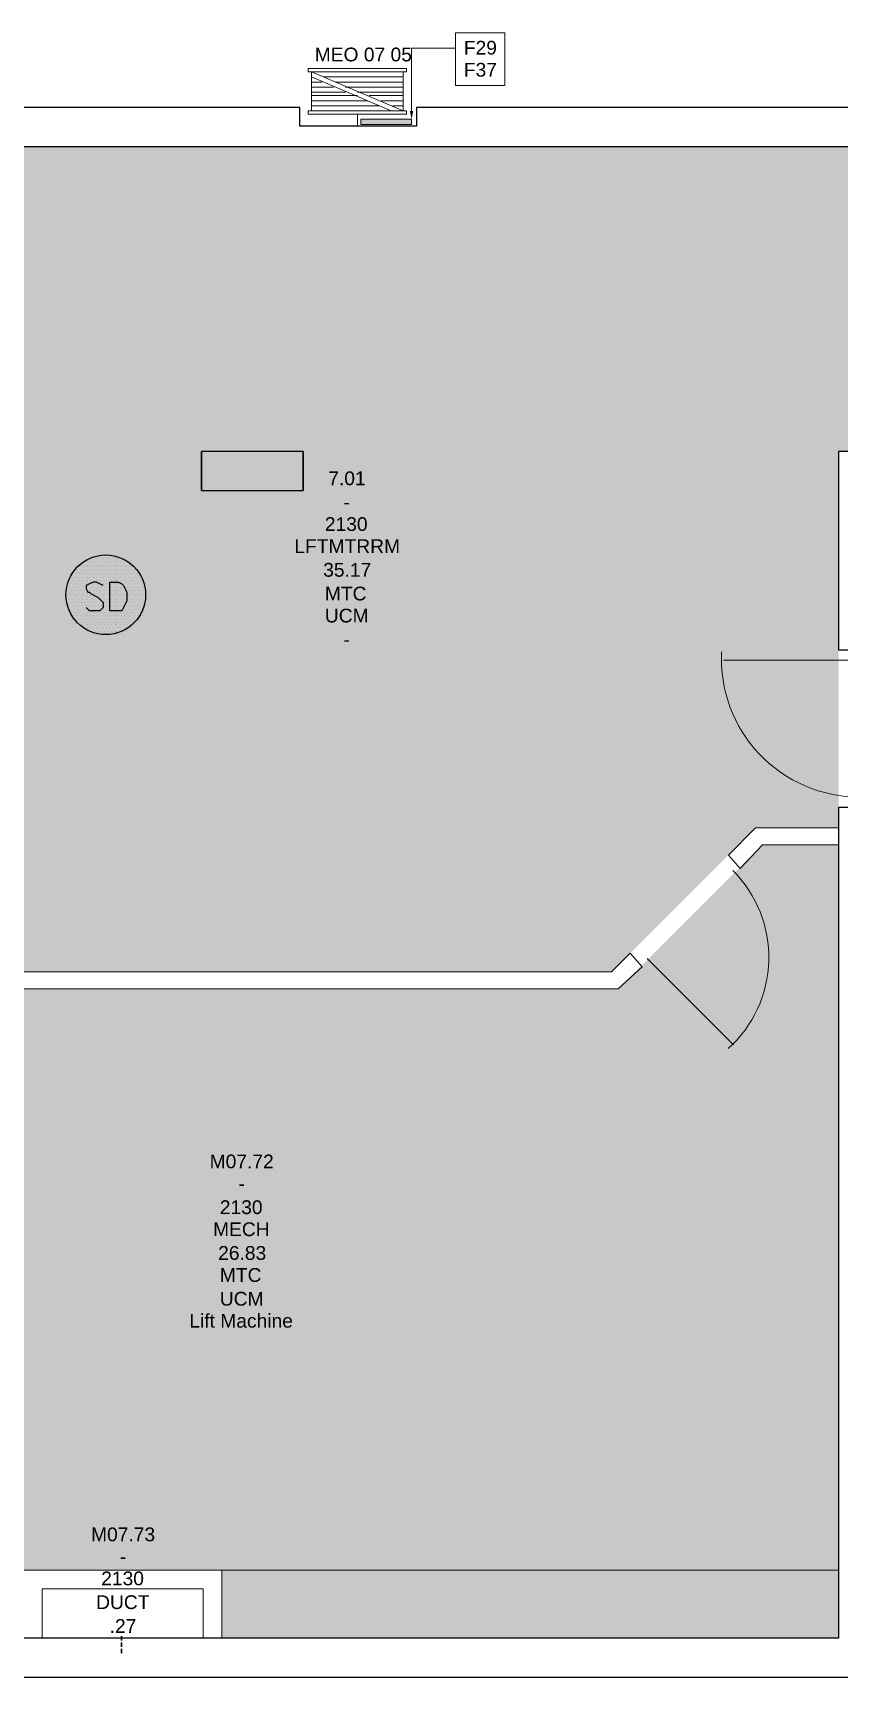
# Model space of a CAD drawing. Header units: millimetres. Extents: x 0 to 58.8, y 0 to 18.9.
# Drawn here: x 42.21 to 46.99, y 0 to 9.73 of the extents above; entities that cross this region are included whole.
import ezdxf

# ---------------------------------------------------------------- set-up
doc = ezdxf.new("R2010")
doc.units = ezdxf.units.MM
doc.layers.add('PDF_014407$_ps_FIRE$DETECT', color=80, linetype='Continuous', true_color=0x3fff00)
doc.layers.add('PDF_014407$HL-TMP', color=7, linetype='Continuous', true_color=0x800000)
for name, color, linetype in [('PDF_014407$_ps_HATCH', 7, 'Continuous'), ('PDF_014407$_ps_TEXTBOLD', 2, 'Continuous'), ('PDF_014407$DR', 7, 'Continuous'), ('PDF_014407$FI', 7, 'Continuous'), ('PDF_014407$FI-DSG', 7, 'Continuous'), ('PDF_014407$WA', 7, 'Continuous'), ('PDF_014407$WA-COL', 7, 'Continuous'), ('PDF_014407$WA-EXT', 7, 'Continuous'), ('PDF_Text', 7, 'Continuous')]:
    doc.layers.add(name, color=color, linetype=linetype)
doc.styles.add('PDF ArialMT', font='arial.ttf')

msp = doc.modelspace()

# ---------------------------------------------------------------- linework, layer by layer
at = {"layer": 'PDF_014407$_ps_FIRE$DETECT', "lineweight": 25}
msp.add_circle((42.6461, 6.4059), 0.2359, dxfattribs=at)
at = {"layer": 'PDF_014407$_ps_HATCH', "lineweight": 9}
for points in [[(42.5708, 6.6217), (42.5708, 6.6217)], [(42.5909, 6.6217), (42.5909, 6.6217)], [(42.6109, 6.6217), (42.6109, 6.6217)], [(42.631, 6.6217), (42.631, 6.6217)], [(42.6511, 6.6217), (42.6511, 6.6217)], [(42.6712, 6.6217), (42.6712, 6.6217)], [(42.6912, 6.6217), (42.6912, 6.6217)], [(42.7113, 6.6217), (42.7113, 6.6217)], [(42.7214, 6.6217), (42.7214, 6.6217)], [(42.4503, 6.5313), (42.4503, 6.5313)], [(42.4704, 6.5313), (42.4704, 6.5313)], [(42.4804, 6.5514), (42.4804, 6.5514)], [(42.4905, 6.5715), (42.4905, 6.5715)], [(42.4905, 6.5313), (42.4905, 6.5313)], [(42.5005, 6.5514), (42.5005, 6.5514)], [(42.5106, 6.5715), (42.5106, 6.5715)], [(42.5106, 6.5313), (42.5106, 6.5313)], [(42.5206, 6.5815), (42.5206, 6.5815)], [(42.5206, 6.5514), (42.5206, 6.5514)], [(42.5306, 6.5715), (42.5306, 6.5715)], [(42.5306, 6.5313), (42.5306, 6.5313)], [(42.5407, 6.6016), (42.5407, 6.6016)], [(42.5407, 6.5815), (42.5407, 6.5815)], [(42.5407, 6.5715), (42.5407, 6.5715)], [(42.5407, 6.5514), (42.5407, 6.5514)], [(42.5407, 6.5313), (42.5407, 6.5313)], [(42.5507, 6.5815), (42.5507, 6.5815)], [(42.5507, 6.5514), (42.5507, 6.5514)], [(42.5607, 6.6016), (42.5607, 6.6016)], [(42.5607, 6.5715), (42.5607, 6.5715)], [(42.5607, 6.5313), (42.5607, 6.5313)], [(42.5708, 6.5815), (42.5708, 6.5815)], [(42.5708, 6.5514), (42.5708, 6.5514)], [(42.5808, 6.6016), (42.5808, 6.6016)], [(42.5808, 6.5715), (42.5808, 6.5715)], [(42.5808, 6.5313), (42.5808, 6.5313)], [(42.5909, 6.5815), (42.5909, 6.5815)], [(42.5909, 6.5514), (42.5909, 6.5514)], [(42.6009, 6.6016), (42.6009, 6.6016)], [(42.6009, 6.5715), (42.6009, 6.5715)], [(42.6009, 6.5313), (42.6009, 6.5313)], [(42.6109, 6.5815), (42.6109, 6.5815)], [(42.6109, 6.5514), (42.6109, 6.5514)], [(42.621, 6.6016), (42.621, 6.6016)], [(42.621, 6.5715), (42.621, 6.5715)], [(42.621, 6.5313), (42.621, 6.5313)], [(42.631, 6.5815), (42.631, 6.5815)], [(42.631, 6.5514), (42.631, 6.5514)], [(42.6411, 6.6016), (42.6411, 6.6016)], [(42.6411, 6.5715), (42.6411, 6.5715)], [(42.6411, 6.5313), (42.6411, 6.5313)], [(42.6511, 6.5815), (42.6511, 6.5815)], [(42.6511, 6.5514), (42.6511, 6.5514)], [(42.6611, 6.6016), (42.6611, 6.6016)], [(42.6611, 6.5715), (42.6611, 6.5715)], [(42.6611, 6.5313), (42.6611, 6.5313)], [(42.6712, 6.5815), (42.6712, 6.5815)], [(42.6712, 6.5514), (42.6712, 6.5514)], [(42.6812, 6.6016), (42.6812, 6.6016)], [(42.6812, 6.5715), (42.6812, 6.5715)], [(42.6812, 6.5313), (42.6812, 6.5313)], [(42.6912, 6.5815), (42.6912, 6.5815)], [(42.6912, 6.5514), (42.6912, 6.5514)], [(42.7013, 6.6016), (42.7013, 6.6016)], [(42.7013, 6.5715), (42.7013, 6.5715)], [(42.7013, 6.5313), (42.7013, 6.5313)], [(42.7113, 6.6016), (42.7113, 6.6016)], [(42.7113, 6.5815), (42.7113, 6.5815)], [(42.7113, 6.5715), (42.7113, 6.5715)], [(42.7113, 6.5514), (42.7113, 6.5514)], [(42.7113, 6.5313), (42.7113, 6.5313)], [(42.7214, 6.5815), (42.7214, 6.5815)], [(42.7214, 6.5514), (42.7214, 6.5514)], [(42.7314, 6.6016), (42.7314, 6.6016)], [(42.7314, 6.5715), (42.7314, 6.5715)], [(42.7314, 6.5313), (42.7314, 6.5313)], [(42.7414, 6.5815), (42.7414, 6.5815)], [(42.7414, 6.5514), (42.7414, 6.5514)], [(42.7515, 6.6016), (42.7515, 6.6016)], [(42.7515, 6.5715), (42.7515, 6.5715)], [(42.7515, 6.5313), (42.7515, 6.5313)], [(42.7615, 6.5815), (42.7615, 6.5815)], [(42.7615, 6.5514), (42.7615, 6.5514)], [(42.7716, 6.5715), (42.7716, 6.5715)], [(42.7716, 6.5313), (42.7716, 6.5313)], [(42.7816, 6.5815), (42.7816, 6.5815)], [(42.7816, 6.5514), (42.7816, 6.5514)], [(42.7916, 6.5715), (42.7916, 6.5715)], [(42.7916, 6.5313), (42.7916, 6.5313)], [(42.8017, 6.5514), (42.8017, 6.5514)], [(42.8117, 6.5715), (42.8117, 6.5715)], [(42.8117, 6.5313), (42.8117, 6.5313)], [(42.8217, 6.5514), (42.8217, 6.5514)], [(42.8318, 6.5313), (42.8318, 6.5313)], [(42.8519, 6.5313), (42.8519, 6.5313)], [(42.4202, 6.4711), (42.4202, 6.4711)], [(42.4202, 6.431), (42.4202, 6.431)], [(42.4302, 6.4912), (42.4302, 6.4912)], [(42.4302, 6.451), (42.4302, 6.451)], [(42.4403, 6.5113), (42.4403, 6.5113)], [(42.4403, 6.4711), (42.4403, 6.4711)], [(42.4403, 6.431), (42.4403, 6.431)], [(42.4503, 6.4912), (42.4503, 6.4912)], [(42.4503, 6.451), (42.4503, 6.451)], [(42.4604, 6.5113), (42.4604, 6.5113)], [(42.4604, 6.4711), (42.4604, 6.4711)], [(42.4604, 6.431), (42.4604, 6.431)], [(42.4704, 6.4912), (42.4704, 6.4912)], [(42.4704, 6.451), (42.4704, 6.451)], [(42.4804, 6.5113), (42.4804, 6.5113)], [(42.4804, 6.4711), (42.4804, 6.4711)], [(42.4804, 6.431), (42.4804, 6.431)], [(42.4905, 6.4912), (42.4905, 6.4912)], [(42.4905, 6.451), (42.4905, 6.451)], [(42.5005, 6.5113), (42.5005, 6.5113)], [(42.5005, 6.4711), (42.5005, 6.4711)], [(42.5005, 6.431), (42.5005, 6.431)], [(42.5106, 6.4912), (42.5106, 6.4912)], [(42.5106, 6.451), (42.5106, 6.451)], [(42.5206, 6.5113), (42.5206, 6.5113)], [(42.5206, 6.4711), (42.5206, 6.4711)], [(42.5206, 6.431), (42.5206, 6.431)], [(42.5306, 6.4912), (42.5306, 6.4912)], [(42.5306, 6.451), (42.5306, 6.451)], [(42.5407, 6.5113), (42.5407, 6.5113)], [(42.5407, 6.4912), (42.5407, 6.4912)], [(42.5407, 6.4711), (42.5407, 6.4711)], [(42.5407, 6.451), (42.5407, 6.451)], [(42.5407, 6.431), (42.5407, 6.431)], [(42.5507, 6.5113), (42.5507, 6.5113)], [(42.5507, 6.4711), (42.5507, 6.4711)], [(42.5507, 6.431), (42.5507, 6.431)], [(42.5607, 6.4912), (42.5607, 6.4912)], [(42.5607, 6.451), (42.5607, 6.451)], [(42.5708, 6.5113), (42.5708, 6.5113)], [(42.5708, 6.4711), (42.5708, 6.4711)], [(42.5708, 6.431), (42.5708, 6.431)], [(42.5808, 6.4912), (42.5808, 6.4912)], [(42.5808, 6.451), (42.5808, 6.451)], [(42.5909, 6.5113), (42.5909, 6.5113)], [(42.5909, 6.4711), (42.5909, 6.4711)], [(42.5909, 6.431), (42.5909, 6.431)], [(42.6009, 6.4912), (42.6009, 6.4912)], [(42.6009, 6.451), (42.6009, 6.451)], [(42.6109, 6.5113), (42.6109, 6.5113)], [(42.6109, 6.4711), (42.6109, 6.4711)], [(42.6109, 6.431), (42.6109, 6.431)], [(42.621, 6.4912), (42.621, 6.4912)], [(42.621, 6.451), (42.621, 6.451)], [(42.631, 6.5113), (42.631, 6.5113)], [(42.631, 6.4711), (42.631, 6.4711)], [(42.631, 6.431), (42.631, 6.431)], [(42.6411, 6.4912), (42.6411, 6.4912)], [(42.6411, 6.451), (42.6411, 6.451)], [(42.6511, 6.5113), (42.6511, 6.5113)], [(42.6511, 6.4711), (42.6511, 6.4711)], [(42.6511, 6.431), (42.6511, 6.431)], [(42.6611, 6.4912), (42.6611, 6.4912)], [(42.6611, 6.451), (42.6611, 6.451)], [(42.6712, 6.5113), (42.6712, 6.5113)], [(42.6712, 6.4711), (42.6712, 6.4711)], [(42.6712, 6.431), (42.6712, 6.431)], [(42.6812, 6.4912), (42.6812, 6.4912)], [(42.6812, 6.451), (42.6812, 6.451)], [(42.6912, 6.5113), (42.6912, 6.5113)], [(42.6912, 6.4711), (42.6912, 6.4711)], [(42.6912, 6.431), (42.6912, 6.431)], [(42.7013, 6.4912), (42.7013, 6.4912)], [(42.7013, 6.451), (42.7013, 6.451)], [(42.7113, 6.5113), (42.7113, 6.5113)], [(42.7113, 6.4912), (42.7113, 6.4912)], [(42.7113, 6.4711), (42.7113, 6.4711)], [(42.7113, 6.451), (42.7113, 6.451)], [(42.7113, 6.431), (42.7113, 6.431)], [(42.7214, 6.5113), (42.7214, 6.5113)], [(42.7214, 6.4711), (42.7214, 6.4711)], [(42.7214, 6.431), (42.7214, 6.431)], [(42.7314, 6.4912), (42.7314, 6.4912)], [(42.7314, 6.451), (42.7314, 6.451)], [(42.7414, 6.5113), (42.7414, 6.5113)], [(42.7414, 6.4711), (42.7414, 6.4711)], [(42.7414, 6.431), (42.7414, 6.431)], [(42.7515, 6.4912), (42.7515, 6.4912)], [(42.7515, 6.451), (42.7515, 6.451)], [(42.7615, 6.5113), (42.7615, 6.5113)], [(42.7615, 6.4711), (42.7615, 6.4711)], [(42.7615, 6.431), (42.7615, 6.431)], [(42.7716, 6.4912), (42.7716, 6.4912)], [(42.7716, 6.451), (42.7716, 6.451)], [(42.7816, 6.5113), (42.7816, 6.5113)], [(42.7816, 6.4711), (42.7816, 6.4711)], [(42.7816, 6.431), (42.7816, 6.431)], [(42.7916, 6.4912), (42.7916, 6.4912)], [(42.7916, 6.451), (42.7916, 6.451)], [(42.8017, 6.5113), (42.8017, 6.5113)], [(42.8017, 6.4711), (42.8017, 6.4711)], [(42.8017, 6.431), (42.8017, 6.431)], [(42.8117, 6.4912), (42.8117, 6.4912)], [(42.8117, 6.451), (42.8117, 6.451)], [(42.8217, 6.5113), (42.8217, 6.5113)], [(42.8217, 6.4711), (42.8217, 6.4711)], [(42.8217, 6.431), (42.8217, 6.431)], [(42.8318, 6.4912), (42.8318, 6.4912)], [(42.8318, 6.451), (42.8318, 6.451)], [(42.8418, 6.5113), (42.8418, 6.5113)], [(42.8418, 6.4711), (42.8418, 6.4711)], [(42.8418, 6.431), (42.8418, 6.431)], [(42.8519, 6.4912), (42.8519, 6.4912)], [(42.8519, 6.451), (42.8519, 6.451)], [(42.8619, 6.5113), (42.8619, 6.5113)], [(42.8619, 6.4711), (42.8619, 6.4711)], [(42.8619, 6.431), (42.8619, 6.431)], [(42.8719, 6.4912), (42.8719, 6.4912)], [(42.8719, 6.451), (42.8719, 6.451)], [(42.882, 6.4711), (42.882, 6.4711)], [(42.882, 6.431), (42.882, 6.431)], [(42.4102, 6.4109), (42.4102, 6.4109)], [(42.4102, 6.3808), (42.4102, 6.3808)], [(42.4202, 6.4008), (42.4202, 6.4008)], [(42.4202, 6.3607), (42.4202, 6.3607)], [(42.4302, 6.4109), (42.4302, 6.4109)], [(42.4302, 6.3808), (42.4302, 6.3808)], [(42.4302, 6.3406), (42.4302, 6.3406)], [(42.4403, 6.4008), (42.4403, 6.4008)], [(42.4403, 6.3607), (42.4403, 6.3607)], [(42.4503, 6.4109), (42.4503, 6.4109)], [(42.4503, 6.3808), (42.4503, 6.3808)], [(42.4503, 6.3406), (42.4503, 6.3406)], [(42.4604, 6.4008), (42.4604, 6.4008)], [(42.4604, 6.3607), (42.4604, 6.3607)], [(42.4704, 6.4109), (42.4704, 6.4109)], [(42.4704, 6.3808), (42.4704, 6.3808)], [(42.4704, 6.3406), (42.4704, 6.3406)], [(42.4804, 6.4008), (42.4804, 6.4008)], [(42.4804, 6.3607), (42.4804, 6.3607)], [(42.4905, 6.4109), (42.4905, 6.4109)], [(42.4905, 6.3808), (42.4905, 6.3808)], [(42.4905, 6.3406), (42.4905, 6.3406)], [(42.5005, 6.4008), (42.5005, 6.4008)], [(42.5005, 6.3607), (42.5005, 6.3607)], [(42.5106, 6.4109), (42.5106, 6.4109)], [(42.5106, 6.3808), (42.5106, 6.3808)], [(42.5106, 6.3406), (42.5106, 6.3406)], [(42.5206, 6.4008), (42.5206, 6.4008)], [(42.5206, 6.3607), (42.5206, 6.3607)], [(42.5306, 6.4109), (42.5306, 6.4109)], [(42.5306, 6.3808), (42.5306, 6.3808)], [(42.5306, 6.3406), (42.5306, 6.3406)], [(42.5407, 6.4109), (42.5407, 6.4109)], [(42.5407, 6.4008), (42.5407, 6.4008)], [(42.5407, 6.3808), (42.5407, 6.3808)], [(42.5407, 6.3607), (42.5407, 6.3607)], [(42.5407, 6.3406), (42.5407, 6.3406)], [(42.5507, 6.4008), (42.5507, 6.4008)], [(42.5507, 6.3607), (42.5507, 6.3607)], [(42.5607, 6.4109), (42.5607, 6.4109)], [(42.5607, 6.3808), (42.5607, 6.3808)], [(42.5607, 6.3406), (42.5607, 6.3406)], [(42.5708, 6.4008), (42.5708, 6.4008)], [(42.5708, 6.3607), (42.5708, 6.3607)], [(42.5808, 6.4109), (42.5808, 6.4109)], [(42.5808, 6.3808), (42.5808, 6.3808)], [(42.5808, 6.3406), (42.5808, 6.3406)], [(42.5909, 6.4008), (42.5909, 6.4008)], [(42.5909, 6.3607), (42.5909, 6.3607)], [(42.6009, 6.4109), (42.6009, 6.4109)], [(42.6009, 6.3808), (42.6009, 6.3808)], [(42.6009, 6.3406), (42.6009, 6.3406)], [(42.6109, 6.4008), (42.6109, 6.4008)], [(42.6109, 6.3607), (42.6109, 6.3607)], [(42.621, 6.4109), (42.621, 6.4109)], [(42.621, 6.3808), (42.621, 6.3808)], [(42.621, 6.3406), (42.621, 6.3406)], [(42.631, 6.4008), (42.631, 6.4008)], [(42.631, 6.3607), (42.631, 6.3607)], [(42.6411, 6.4109), (42.6411, 6.4109)], [(42.6411, 6.3808), (42.6411, 6.3808)], [(42.6411, 6.3406), (42.6411, 6.3406)], [(42.6511, 6.4008), (42.6511, 6.4008)], [(42.6511, 6.3607), (42.6511, 6.3607)], [(42.6611, 6.4109), (42.6611, 6.4109)], [(42.6611, 6.3808), (42.6611, 6.3808)], [(42.6611, 6.3406), (42.6611, 6.3406)], [(42.6712, 6.4008), (42.6712, 6.4008)], [(42.6712, 6.3607), (42.6712, 6.3607)], [(42.6812, 6.4109), (42.6812, 6.4109)], [(42.6812, 6.3808), (42.6812, 6.3808)], [(42.6812, 6.3406), (42.6812, 6.3406)], [(42.6912, 6.4008), (42.6912, 6.4008)], [(42.6912, 6.3607), (42.6912, 6.3607)], [(42.7013, 6.4109), (42.7013, 6.4109)], [(42.7013, 6.3808), (42.7013, 6.3808)], [(42.7013, 6.3406), (42.7013, 6.3406)], [(42.7113, 6.4109), (42.7113, 6.4109)], [(42.7113, 6.4008), (42.7113, 6.4008)], [(42.7113, 6.3808), (42.7113, 6.3808)], [(42.7113, 6.3607), (42.7113, 6.3607)], [(42.7113, 6.3406), (42.7113, 6.3406)], [(42.7214, 6.4008), (42.7214, 6.4008)], [(42.7214, 6.3607), (42.7214, 6.3607)], [(42.7314, 6.4109), (42.7314, 6.4109)], [(42.7314, 6.3808), (42.7314, 6.3808)], [(42.7314, 6.3406), (42.7314, 6.3406)], [(42.7414, 6.4008), (42.7414, 6.4008)], [(42.7414, 6.3607), (42.7414, 6.3607)], [(42.7515, 6.4109), (42.7515, 6.4109)], [(42.7515, 6.3808), (42.7515, 6.3808)], [(42.7515, 6.3406), (42.7515, 6.3406)], [(42.7615, 6.4008), (42.7615, 6.4008)], [(42.7615, 6.3607), (42.7615, 6.3607)], [(42.7716, 6.4109), (42.7716, 6.4109)], [(42.7716, 6.3808), (42.7716, 6.3808)], [(42.7716, 6.3406), (42.7716, 6.3406)], [(42.7816, 6.4008), (42.7816, 6.4008)], [(42.7816, 6.3607), (42.7816, 6.3607)], [(42.7916, 6.4109), (42.7916, 6.4109)], [(42.7916, 6.3808), (42.7916, 6.3808)], [(42.7916, 6.3406), (42.7916, 6.3406)], [(42.8017, 6.4008), (42.8017, 6.4008)], [(42.8017, 6.3607), (42.8017, 6.3607)], [(42.8117, 6.4109), (42.8117, 6.4109)], [(42.8117, 6.3808), (42.8117, 6.3808)], [(42.8117, 6.3406), (42.8117, 6.3406)], [(42.8217, 6.4008), (42.8217, 6.4008)], [(42.8217, 6.3607), (42.8217, 6.3607)], [(42.8318, 6.4109), (42.8318, 6.4109)], [(42.8318, 6.3808), (42.8318, 6.3808)], [(42.8318, 6.3406), (42.8318, 6.3406)], [(42.8418, 6.4008), (42.8418, 6.4008)], [(42.8418, 6.3607), (42.8418, 6.3607)], [(42.8519, 6.4109), (42.8519, 6.4109)], [(42.8519, 6.3808), (42.8519, 6.3808)], [(42.8519, 6.3406), (42.8519, 6.3406)], [(42.8619, 6.4008), (42.8619, 6.4008)], [(42.8619, 6.3607), (42.8619, 6.3607)], [(42.8719, 6.4109), (42.8719, 6.4109)], [(42.8719, 6.3808), (42.8719, 6.3808)], [(42.8719, 6.3406), (42.8719, 6.3406)], [(42.882, 6.4008), (42.882, 6.4008)], [(42.882, 6.3607), (42.882, 6.3607)], [(42.892, 6.4109), (42.892, 6.4109)], [(42.892, 6.3808), (42.892, 6.3808)], [(42.4202, 6.3205), (42.4202, 6.3205)], [(42.4302, 6.3005), (42.4302, 6.3005)], [(42.4403, 6.3205), (42.4403, 6.3205)], [(42.4403, 6.2804), (42.4403, 6.2804)], [(42.4503, 6.3005), (42.4503, 6.3005)], [(42.4503, 6.2603), (42.4503, 6.2603)], [(42.4604, 6.3205), (42.4604, 6.3205)], [(42.4604, 6.2804), (42.4604, 6.2804)], [(42.4704, 6.3005), (42.4704, 6.3005)], [(42.4704, 6.2603), (42.4704, 6.2603)], [(42.4804, 6.3205), (42.4804, 6.3205)], [(42.4804, 6.2804), (42.4804, 6.2804)], [(42.4804, 6.2402), (42.4804, 6.2402)], [(42.4905, 6.3005), (42.4905, 6.3005)], [(42.4905, 6.2603), (42.4905, 6.2603)], [(42.5005, 6.3205), (42.5005, 6.3205)], [(42.5005, 6.2804), (42.5005, 6.2804)], [(42.5005, 6.2402), (42.5005, 6.2402)], [(42.5106, 6.3005), (42.5106, 6.3005)], [(42.5106, 6.2603), (42.5106, 6.2603)], [(42.5206, 6.3205), (42.5206, 6.3205)], [(42.5206, 6.2804), (42.5206, 6.2804)], [(42.5206, 6.2402), (42.5206, 6.2402)], [(42.5306, 6.3005), (42.5306, 6.3005)], [(42.5306, 6.2603), (42.5306, 6.2603)], [(42.5407, 6.3205), (42.5407, 6.3205)], [(42.5407, 6.3005), (42.5407, 6.3005)], [(42.5407, 6.2804), (42.5407, 6.2804)], [(42.5407, 6.2603), (42.5407, 6.2603)], [(42.5407, 6.2402), (42.5407, 6.2402)], [(42.5507, 6.3205), (42.5507, 6.3205)], [(42.5507, 6.2804), (42.5507, 6.2804)], [(42.5507, 6.2402), (42.5507, 6.2402)], [(42.5607, 6.3005), (42.5607, 6.3005)], [(42.5607, 6.2603), (42.5607, 6.2603)], [(42.5708, 6.3205), (42.5708, 6.3205)], [(42.5708, 6.2804), (42.5708, 6.2804)], [(42.5708, 6.2402), (42.5708, 6.2402)], [(42.5808, 6.3005), (42.5808, 6.3005)], [(42.5808, 6.2603), (42.5808, 6.2603)], [(42.5909, 6.3205), (42.5909, 6.3205)], [(42.5909, 6.2804), (42.5909, 6.2804)], [(42.5909, 6.2402), (42.5909, 6.2402)], [(42.6009, 6.3005), (42.6009, 6.3005)], [(42.6009, 6.2603), (42.6009, 6.2603)], [(42.6109, 6.3205), (42.6109, 6.3205)], [(42.6109, 6.2804), (42.6109, 6.2804)], [(42.6109, 6.2402), (42.6109, 6.2402)], [(42.621, 6.3005), (42.621, 6.3005)], [(42.621, 6.2603), (42.621, 6.2603)], [(42.631, 6.3205), (42.631, 6.3205)], [(42.631, 6.2804), (42.631, 6.2804)], [(42.631, 6.2402), (42.631, 6.2402)], [(42.6411, 6.3005), (42.6411, 6.3005)], [(42.6411, 6.2603), (42.6411, 6.2603)], [(42.6511, 6.3205), (42.6511, 6.3205)], [(42.6511, 6.2804), (42.6511, 6.2804)], [(42.6511, 6.2402), (42.6511, 6.2402)], [(42.6611, 6.3005), (42.6611, 6.3005)], [(42.6611, 6.2603), (42.6611, 6.2603)], [(42.6712, 6.3205), (42.6712, 6.3205)], [(42.6712, 6.2804), (42.6712, 6.2804)], [(42.6712, 6.2402), (42.6712, 6.2402)], [(42.6812, 6.3005), (42.6812, 6.3005)], [(42.6812, 6.2603), (42.6812, 6.2603)], [(42.6912, 6.3205), (42.6912, 6.3205)], [(42.6912, 6.2804), (42.6912, 6.2804)], [(42.6912, 6.2402), (42.6912, 6.2402)], [(42.7013, 6.3005), (42.7013, 6.3005)], [(42.7013, 6.2603), (42.7013, 6.2603)], [(42.7113, 6.3205), (42.7113, 6.3205)], [(42.7113, 6.3005), (42.7113, 6.3005)], [(42.7113, 6.2804), (42.7113, 6.2804)], [(42.7113, 6.2603), (42.7113, 6.2603)], [(42.7113, 6.2402), (42.7113, 6.2402)], [(42.7214, 6.3205), (42.7214, 6.3205)], [(42.7214, 6.2804), (42.7214, 6.2804)], [(42.7214, 6.2402), (42.7214, 6.2402)], [(42.7314, 6.3005), (42.7314, 6.3005)], [(42.7314, 6.2603), (42.7314, 6.2603)], [(42.7414, 6.3205), (42.7414, 6.3205)], [(42.7414, 6.2804), (42.7414, 6.2804)], [(42.7414, 6.2402), (42.7414, 6.2402)], [(42.7515, 6.3005), (42.7515, 6.3005)], [(42.7515, 6.2603), (42.7515, 6.2603)], [(42.7615, 6.3205), (42.7615, 6.3205)], [(42.7615, 6.2804), (42.7615, 6.2804)], [(42.7615, 6.2402), (42.7615, 6.2402)], [(42.7716, 6.3005), (42.7716, 6.3005)], [(42.7716, 6.2603), (42.7716, 6.2603)], [(42.7816, 6.3205), (42.7816, 6.3205)], [(42.7816, 6.2804), (42.7816, 6.2804)], [(42.7816, 6.2402), (42.7816, 6.2402)], [(42.7916, 6.3005), (42.7916, 6.3005)], [(42.7916, 6.2603), (42.7916, 6.2603)], [(42.8017, 6.3205), (42.8017, 6.3205)], [(42.8017, 6.2804), (42.8017, 6.2804)], [(42.8017, 6.2402), (42.8017, 6.2402)], [(42.8117, 6.3005), (42.8117, 6.3005)], [(42.8117, 6.2603), (42.8117, 6.2603)], [(42.8217, 6.3205), (42.8217, 6.3205)], [(42.8217, 6.2804), (42.8217, 6.2804)], [(42.8217, 6.2402), (42.8217, 6.2402)], [(42.8318, 6.3005), (42.8318, 6.3005)], [(42.8318, 6.2603), (42.8318, 6.2603)], [(42.8418, 6.3205), (42.8418, 6.3205)], [(42.8418, 6.2804), (42.8418, 6.2804)], [(42.8519, 6.3005), (42.8519, 6.3005)], [(42.8519, 6.2603), (42.8519, 6.2603)], [(42.8619, 6.3205), (42.8619, 6.3205)], [(42.8619, 6.2804), (42.8619, 6.2804)], [(42.8719, 6.3005), (42.8719, 6.3005)], [(42.882, 6.3205), (42.882, 6.3205)], [(42.4905, 6.2302), (42.4905, 6.2302)], [(42.5106, 6.2302), (42.5106, 6.2302)], [(42.5206, 6.2101), (42.5206, 6.2101)], [(42.5306, 6.2302), (42.5306, 6.2302)], [(42.5407, 6.2302), (42.5407, 6.2302)], [(42.5407, 6.2101), (42.5407, 6.2101)], [(42.5407, 6.19), (42.5407, 6.19)], [(42.5507, 6.2101), (42.5507, 6.2101)], [(42.5607, 6.2302), (42.5607, 6.2302)], [(42.5607, 6.19), (42.5607, 6.19)], [(42.5708, 6.2101), (42.5708, 6.2101)], [(42.5708, 6.17), (42.5708, 6.17)], [(42.5808, 6.2302), (42.5808, 6.2302)], [(42.5808, 6.19), (42.5808, 6.19)], [(42.5909, 6.2101), (42.5909, 6.2101)], [(42.5909, 6.17), (42.5909, 6.17)], [(42.6009, 6.2302), (42.6009, 6.2302)], [(42.6009, 6.19), (42.6009, 6.19)], [(42.6109, 6.2101), (42.6109, 6.2101)], [(42.6109, 6.17), (42.6109, 6.17)], [(42.621, 6.2302), (42.621, 6.2302)], [(42.621, 6.19), (42.621, 6.19)], [(42.631, 6.2101), (42.631, 6.2101)], [(42.631, 6.17), (42.631, 6.17)], [(42.6411, 6.2302), (42.6411, 6.2302)], [(42.6411, 6.19), (42.6411, 6.19)], [(42.6511, 6.2101), (42.6511, 6.2101)], [(42.6511, 6.17), (42.6511, 6.17)], [(42.6611, 6.2302), (42.6611, 6.2302)], [(42.6611, 6.19), (42.6611, 6.19)], [(42.6712, 6.2101), (42.6712, 6.2101)], [(42.6712, 6.17), (42.6712, 6.17)], [(42.6812, 6.2302), (42.6812, 6.2302)], [(42.6812, 6.19), (42.6812, 6.19)], [(42.6912, 6.2101), (42.6912, 6.2101)], [(42.6912, 6.17), (42.6912, 6.17)], [(42.7013, 6.2302), (42.7013, 6.2302)], [(42.7013, 6.19), (42.7013, 6.19)], [(42.7113, 6.2302), (42.7113, 6.2302)], [(42.7113, 6.2101), (42.7113, 6.2101)], [(42.7113, 6.19), (42.7113, 6.19)], [(42.7113, 6.17), (42.7113, 6.17)], [(42.7214, 6.2101), (42.7214, 6.2101)], [(42.7214, 6.17), (42.7214, 6.17)], [(42.7314, 6.2302), (42.7314, 6.2302)], [(42.7314, 6.19), (42.7314, 6.19)], [(42.7414, 6.2101), (42.7414, 6.2101)], [(42.7515, 6.2302), (42.7515, 6.2302)], [(42.7515, 6.19), (42.7515, 6.19)], [(42.7615, 6.2101), (42.7615, 6.2101)], [(42.7716, 6.2302), (42.7716, 6.2302)], [(42.7816, 6.2101), (42.7816, 6.2101)], [(42.7916, 6.2302), (42.7916, 6.2302)], [(42.8117, 6.2302), (42.8117, 6.2302)]]:
    msp.add_lwpolyline(points, dxfattribs=at)
at = {"layer": 'PDF_014407$_ps_TEXTBOLD', "lineweight": 25}
msp.add_lwpolyline([(42.631, 6.4611), (42.6109, 6.4711), (42.5909, 6.4812), (42.5708, 6.4812), (42.5507, 6.4711), (42.5306, 6.4611), (42.5306, 6.441), (42.5407, 6.4209), (42.5507, 6.4209), (42.5607, 6.4109), (42.6009, 6.3908), (42.6109, 6.3808), (42.621, 6.3707), (42.631, 6.3607), (42.631, 6.3306), (42.6109, 6.3105), (42.5909, 6.3105), (42.5708, 6.3105), (42.5507, 6.3105), (42.5306, 6.3306)], dxfattribs=at)
msp.add_lwpolyline([(42.6712, 6.3105), (42.6712, 6.4812), (42.7214, 6.4812), (42.7414, 6.4711), (42.7515, 6.4611), (42.7615, 6.441), (42.7716, 6.4209), (42.7716, 6.3707), (42.7615, 6.3506), (42.7515, 6.3306), (42.7414, 6.3105), (42.7214, 6.3105)], close=True, dxfattribs=at)
at = {"layer": 'PDF_014407$DR', "lineweight": 0}
for points in [[(47.1182, 6.0194), (46.3051, 6.0194), (47.1182, 6.0194)], [(45.8534, 4.2526), (46.3653, 3.7406), (45.8534, 4.2526)]]:
    msp.add_lwpolyline(points, dxfattribs=at)
for centre, radius, start, end in [((47.1116, 6.0259), 0.8181, 177.04468, 270), ((45.8467, 4.259), 0.7278, 312.04469, 45)]:
    msp.add_arc(centre, radius, start, end, dxfattribs=at)
at = {"layer": 'PDF_014407$FI', "lineweight": 9}
for points in [[(44.4279, 9.5228), (44.4279, 9.5027), (43.8457, 9.5027), (43.8457, 9.5228)], [(44.4279, 9.2518), (43.8457, 9.2518), (43.8457, 9.2719), (43.8658, 9.2719), (44.4078, 9.2719), (44.4279, 9.2719)]]:
    msp.add_lwpolyline(points, close=True, dxfattribs=at)
for points in [[(43.8658, 9.2719), (43.8658, 9.5027), (44.4078, 9.5027), (44.4078, 9.2719), (43.8658, 9.5027)], [(44.3376, 9.2719), (43.8658, 9.4726)], [(44.4078, 9.4726), (43.936, 9.4726)], [(43.8658, 9.4425), (43.926, 9.4425)], [(43.9963, 9.4124), (43.8658, 9.4124)], [(43.8658, 9.3823), (44.0665, 9.3823)], [(44.1368, 9.3622), (43.8658, 9.3622)], [(44.0063, 9.4425), (44.4078, 9.4425)], [(44.4078, 9.4124), (44.0665, 9.4124)], [(44.1368, 9.3823), (44.4078, 9.3823)], [(44.4078, 9.3622), (44.2071, 9.3622)], [(43.8658, 9.3321), (44.197, 9.3321)], [(44.2673, 9.302), (43.8658, 9.302)], [(44.1368, 9.2518), (44.1368, 9.1815)], [(44.2773, 9.3321), (44.4078, 9.3321)], [(44.4078, 9.302), (44.3476, 9.302)]]:
    msp.add_lwpolyline(points, dxfattribs=at)
at = {"layer": 'PDF_014407$FI-DSG', "lineweight": 9}
msp.add_lwpolyline([(44.458, 9.2719), (44.458, 9.6433), (44.6387, 9.6433), (44.719, 9.6433)], dxfattribs=at)
for points in [[(44.719, 9.7336), (45.0101, 9.7336), (45.0101, 9.4224), (44.719, 9.4224)], [(44.1569, 9.2217), (44.458, 9.2217), (44.458, 9.1916), (44.1569, 9.1916)]]:
    msp.add_lwpolyline(points, close=True, dxfattribs=at)
at = {"layer": 'PDF_014407$FI-DSG', "transparency": 33554559}
for points in [[(44.4681, 9.2719), (44.458, 9.2217), (44.448, 9.2719)], [(44.458, 9.2217), (44.1569, 9.2217), (44.458, 9.1916)], [(44.1569, 9.2217), (44.458, 9.1916), (44.1569, 9.1916)]]:
    msp.add_solid(points, dxfattribs=at)
at = {"layer": 'PDF_014407$HL-TMP', "color": 191, "lineweight": 0, "true_color": 0xbb77ff}
msp.add_lwpolyline([(46.9877, 0.6287), (42.1592, 0.6287), (46.9877, 0.6287)], dxfattribs=at)
at = {"layer": 'PDF_014407$HL-TMP', "color": 191, "true_color": 0xbb77ff, "transparency": 33554559}
for points in [[(48.2325, 9.0611), (39.9106, 9.0611), (48.2325, 7.2541)], [(39.9106, 9.0611), (48.2325, 7.2541), (39.9106, 7.2541)], [(46.9877, 7.2541), (39.9106, 7.2541), (46.9877, 5.0256)], [(39.9106, 7.2541), (46.9877, 5.0256), (39.9106, 5.0256)], [(46.4959, 5.0256), (39.9106, 5.0256), (45.6426, 4.1723)], [(39.9106, 5.0256), (45.6426, 4.1723), (39.9106, 4.1723)], [(46.536, 4.9252), (46.9877, 4.0719), (45.6827, 4.0719)], [(46.9877, 4.9252), (46.536, 4.9252), (46.9877, 4.0719)], [(46.9877, 4.0719), (39.9106, 4.0719), (46.9877, 0.6287)], [(39.9106, 4.0719), (46.9877, 0.6287), (39.9106, 0.6287)], [(42.1592, 0.6287), (46.9877, 0.6287), (43.3337, 0.6287)], [(46.9877, 0.6287), (43.3337, 0.6287), (46.9877, 0.2271)], [(43.3337, 0.6287), (46.9877, 0.2271), (43.3337, 0.2271)], [(43.3337, 0.2271), (46.9877, 0.2271), (46.9877, 0.2271)], [(46.9877, 0.2271), (46.9877, 0.2271), (43.3337, 0.2271)]]:
    msp.add_solid(points, dxfattribs=at)
at = {"layer": 'PDF_014407$WA', "lineweight": 20}
for points in [[(46.9877, 5.0256), (46.4959, 5.0256), (46.3352, 4.8649), (46.4055, 4.7846), (46.536, 4.9252), (46.9877, 4.9252)], [(39.9106, 4.0719), (45.6827, 4.0719), (45.8233, 4.2024), (45.753, 4.2827), (45.6426, 4.1723), (39.9106, 4.1723)], [(42.1592, 0.2271), (42.1592, 0.6287), (43.3337, 0.6287), (43.3337, 0.2271)], [(42.2696, 0.2271), (42.2696, 0.5183), (43.2233, 0.5183), (43.2233, 0.2271)]]:
    msp.add_lwpolyline(points, dxfattribs=at)
at = {"layer": 'PDF_014407$WA-COL', "lineweight": 25}
for points in [[(43.2133, 7.0232), (43.2133, 7.2541)], [(43.8156, 7.2541), (43.8156, 7.0232)]]:
    msp.add_lwpolyline(points, dxfattribs=at)
msp.add_lwpolyline([(43.2133, 7.0232), (43.8156, 7.0232), (43.8156, 7.2541), (43.2133, 7.2541)], close=True, dxfattribs=at)
at = {"layer": 'PDF_014407$WA-EXT', "lineweight": 25}
msp.add_lwpolyline([(39.6797, 9.2919), (39.6797, 2.7468), (39.4388, 2.7468), (39.4388, 2.526), (39.6797, 2.526), (39.6797, 1.3816), (39.9106, 1.3816), (39.9106, 9.0611), (48.2325, 9.0611), (48.2325, 9.0209), (48.5939, 9.0209), (48.5939, 9.2919), (44.4881, 9.2919), (44.4881, 9.1815), (43.7955, 9.1815), (43.7955, 9.2919)], close=True, dxfattribs=at)
for points in [[(48.8549, 6.3105), (48.363, 6.3105), (48.363, 6.0796), (48.363, 6.3105), (48.363, 6.0796), (49.0858, 6.0796), (49.0858, 7.2541), (46.9877, 7.2541), (46.9877, 6.0796), (47.57, 6.0796), (47.57, 6.3105)], [(47.2287, 5.146), (46.9877, 5.146), (46.9877, 0.2271), (39.9106, 0.2271)], [(39.9106, 0.719), (39.9106, 0.2271), (39.9106, 0.719), (39.6797, 0.719), (39.9106, 0.719), (39.6797, 0.719), (39.6797, -0.0037), (51.5252, -0.0037)]]:
    msp.add_lwpolyline(points, dxfattribs=at)

# ---------------------------------------------------------------- texts
at = {"layer": 'PDF_Text', "attachment_point": 4, "style": 'PDF ArialMT'}
for s, insert, char_height in [('MEO 07 05', (43.8841, 9.6051), 0.0815), ('F29', (44.7675, 9.6452), 0.0815), ('F37', (44.7675, 9.5147), 0.0815), ('7.01', (43.9644, 7.0953), 0.0815), ('-', (44.0548, 6.9548), 0.0815), ('2130', (43.9443, 6.8243), 0.0815), ('LFTMTRRM', (43.7636, 6.6938), 0.0815), ('35.17', (43.9343, 6.5532), 0.0815), ('MTC', (43.9443, 6.4127), 0.0815), ('UCM', (43.9443, 6.2822), 0.0815), ('-', (44.0548, 6.1416), 0.0815), ('M07.72', (43.2617, 3.0496), 0.0815), ('-', (43.4323, 2.9191), 0.0815), ('2130', (43.3219, 2.7786), 0.0815), ('MECH', (43.2818, 2.6481), 0.0815), ('26.83', (43.3119, 2.5075), 0.0815), ('MTC', (43.3219, 2.377), 0.0815), ('UCM', (43.3219, 2.2365), 0.0815), ('Lift Machine', (43.1412, 2.106), 0.081496), ('M07.73', (42.559, 0.8411), 0.0815), ('-', (42.7296, 0.7106), 0.0815), ('2130', (42.6192, 0.5801), 0.0815), ('DUCT', (42.5891, 0.4395), 0.0815), ('.27', (42.6694, 0.299), 0.0815)]:
    msp.add_mtext(s, dxfattribs=dict(at, insert=insert, char_height=char_height))
at = {"layer": 'PDF_Text', "insert": (42.7485, 0.2457), "char_height": 0.0815, "attachment_point": 4, "rotation": 270, "style": 'PDF ArialMT'}
msp.add_mtext('---', dxfattribs=at)

doc.saveas('drawing.dxf')
